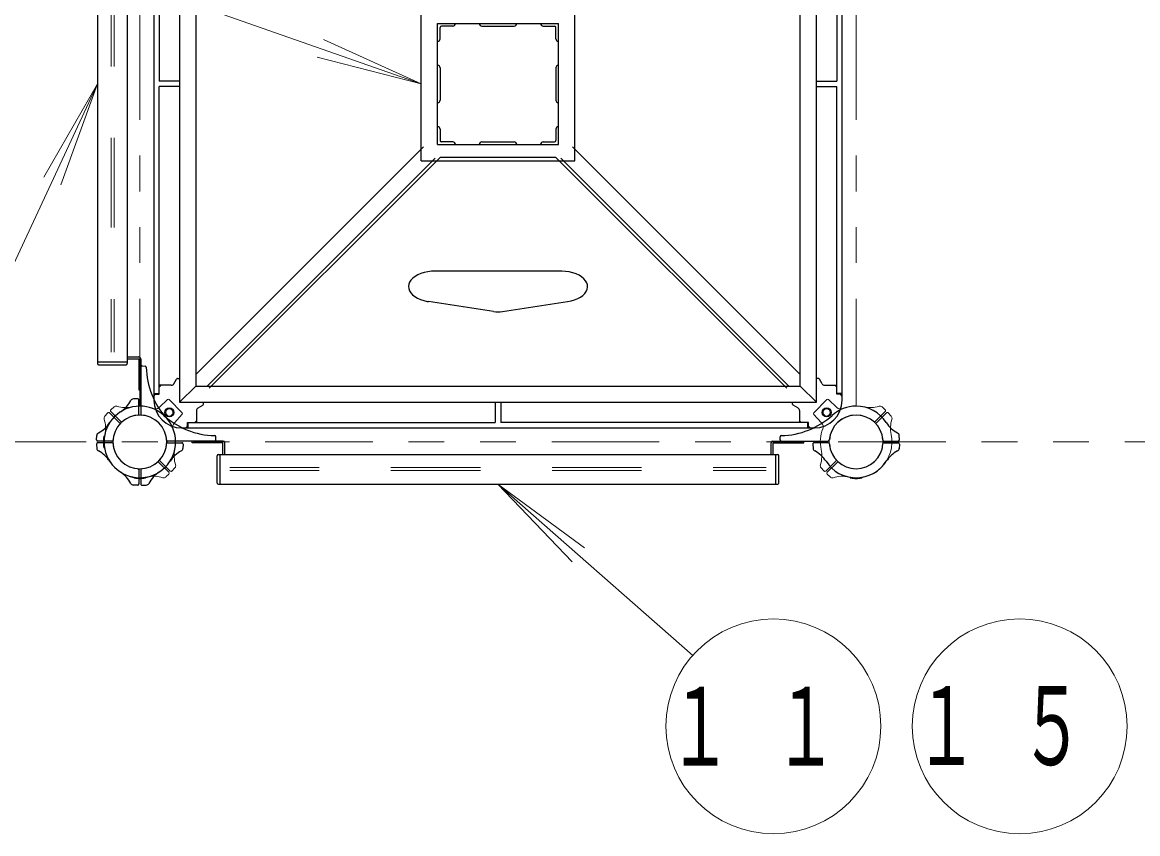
# Model space of a CAD drawing. Units: millimetres on the paper. Extents: x -385 to 0, y -594 to 267.
# Drawn here: x -261.47 to -230.33, y 25.66 to 48.32 of the extents above; entities that cross this region are included whole.
import ezdxf

# ---------------------------------------------------------------- set-up
doc = ezdxf.new("R2010")
doc.units = ezdxf.units.MM
doc.linetypes.add('USER1', pattern=[4.5, 2.5, -2])
doc.linetypes.add('USER3', pattern=[8, 3, -1, 1, -1, 1, -1])
doc.layers.add('LY_1', color=7, linetype='Continuous', lineweight=25)
doc.styles.add('ＭＳ ゴシック', font='')
doc.styles.get('ＭＳ ゴシック').set_extended_font_data('MS Gothic')

msp = doc.modelspace()

# ---------------------------------------------------------------- linework, layer by layer
at = {"layer": 'LY_1', "linetype": 'USER3', "lineweight": 13}
for p, q in [((-258.192, 56.601), (-258.192, 36.601)), ((-238.192, 56.601), (-238.192, 36.601)), ((-270.692, 36.601), (-225.692, 36.601))]:
    msp.add_line(p, q, dxfattribs=at)
at = {"layer": 'LY_1'}
for p, q in [((-257.801, 55.434), (-257.801, 37.768)), ((-257.086, 55.494), (-257.086, 37.708)), ((-239.299, 37.708), (-239.299, 55.494)), ((-238.584, 37.768), (-238.584, 55.434)), ((-257.651, 55.268), (-257.651, 46.676)), ((-238.734, 55.268), (-238.734, 46.676)), ((-256.633, 55.041), (-256.633, 38.161)), ((-239.753, 38.161), (-239.753, 55.041)), ((-259.376, 54.409), (-259.376, 38.793)), ((-258.543, 54.409), (-258.543, 38.793)), ((-250.336, 44.458), (-250.336, 48.744)), ((-246.049, 44.458), (-246.049, 48.744)), ((-249.883, 48.291), (-246.503, 48.291)), ((-249.883, 44.911), (-249.883, 48.291)), ((-246.503, 44.911), (-246.503, 48.291)), ((-249.808, 47.866), (-249.808, 48.183)), ((-249.458, 48.216), (-249.774, 48.216)), ((-248.641, 48.216), (-247.744, 48.216)), ((-246.928, 48.216), (-246.611, 48.216)), ((-246.578, 47.866), (-246.578, 48.183)), ((-249.808, 47.049), (-249.808, 46.153)), ((-246.578, 47.049), (-246.578, 46.153)), ((-257.086, 46.676), (-257.651, 46.676)), ((-257.651, 37.934), (-257.651, 46.526)), ((-257.086, 46.526), (-257.651, 46.526)), ((-239.299, 46.676), (-238.734, 46.676)), ((-239.299, 46.526), (-238.734, 46.526)), ((-238.734, 37.934), (-238.734, 46.526)), ((-249.808, 45.336), (-249.808, 45.019)), ((-246.578, 45.336), (-246.578, 45.019)), ((-249.883, 44.911), (-246.503, 44.911)), ((-249.458, 44.986), (-249.774, 44.986)), ((-248.641, 44.986), (-247.744, 44.986)), ((-246.928, 44.986), (-246.611, 44.986)), ((-250.27, 44.844), (-256.633, 38.481)), ((-249.806, 44.549), (-256.253, 38.102)), ((-246.579, 44.549), (-249.806, 44.549)), ((-246.579, 44.549), (-240.132, 38.102)), ((-246.116, 44.844), (-239.753, 38.481)), ((-249.949, 44.524), (-256.312, 38.161)), ((-250.336, 44.458), (-246.049, 44.458)), ((-246.436, 44.524), (-240.073, 38.161)), ((-246.443, 41.373), (-249.943, 41.373)), ((-248.32, 40.242), (-250.136, 40.522)), ((-248.066, 40.242), (-246.249, 40.522)), ((-258.543, 38.976), (-258.218, 38.976)), ((-259.376, 38.843), (-258.543, 38.843)), ((-259.343, 38.759), (-258.576, 38.759)), ((-258.543, 38.923), (-258.221, 38.923)), ((-258.221, 38.923), (-258.221, 38.059)), ((-258.168, 38.926), (-258.168, 37.382)), ((-258.133, 38.725), (-258.045, 38.72)), ((-257.243, 38.226), (-257.167, 38.358)), ((-257.138, 38.374), (-257.086, 38.374)), ((-239.248, 38.374), (-239.299, 38.374)), ((-239.143, 38.226), (-239.219, 38.358)), ((-258.221, 38.059), (-258.168, 38.059)), ((-257.315, 38.184), (-257.651, 38.184)), ((-257.651, 38.134), (-257.601, 38.184)), ((-256.633, 38.161), (-257.086, 37.708)), ((-256.633, 38.161), (-239.753, 38.161)), ((-239.753, 38.161), (-239.299, 37.708)), ((-239.071, 38.184), (-238.734, 38.184)), ((-238.734, 38.134), (-238.784, 38.184)), ((-258.252, 37.808), (-258.373, 37.804)), ((-258.218, 37.382), (-258.218, 37.775)), ((-257.801, 37.951), (-257.784, 37.934)), ((-257.801, 37.951), (-257.651, 37.951)), ((-257.801, 37.934), (-257.651, 37.934)), ((-257.801, 37.884), (-257.751, 37.934)), ((-257.668, 37.934), (-257.651, 37.951)), ((-257.086, 37.708), (-239.299, 37.708)), ((-256.419, 37.656), (-256.419, 37.708)), ((-248.268, 37.708), (-248.268, 37.143)), ((-248.118, 37.708), (-248.118, 37.143)), ((-239.966, 37.656), (-239.966, 37.708)), ((-238.584, 37.951), (-238.734, 37.951)), ((-238.718, 37.934), (-238.734, 37.951)), ((-238.584, 37.934), (-238.734, 37.934)), ((-238.584, 37.884), (-238.634, 37.934)), ((-238.584, 37.951), (-238.601, 37.934)), ((-256.609, 37.479), (-256.609, 37.143)), ((-256.568, 37.551), (-256.436, 37.627)), ((-239.818, 37.551), (-239.949, 37.627)), ((-239.776, 37.479), (-239.776, 37.143)), ((-256.859, 37.126), (-256.843, 37.143)), ((-256.859, 36.993), (-256.859, 37.143)), ((-256.859, 37.143), (-248.268, 37.143)), ((-256.843, 36.993), (-256.843, 37.143)), ((-256.659, 37.143), (-256.609, 37.193)), ((-239.526, 37.143), (-248.118, 37.143)), ((-239.726, 37.143), (-239.776, 37.193)), ((-239.526, 37.126), (-239.543, 37.143)), ((-239.543, 36.993), (-239.543, 37.143)), ((-239.526, 36.993), (-239.526, 37.143)), ((-259.4, 36.66), (-259.396, 36.782)), ((-259.179, 36.768), (-259.181, 36.768)), ((-257.026, 36.993), (-239.36, 36.993)), ((-256.909, 36.993), (-256.859, 37.043)), ((-256.843, 36.993), (-256.859, 37.009)), ((-239.543, 36.993), (-239.526, 37.009)), ((-239.476, 36.993), (-239.526, 37.043)), ((-236.986, 36.66), (-236.99, 36.782)), ((-259.4, 36.541), (-259.395, 36.41)), ((-258.974, 36.626), (-259.367, 36.626)), ((-258.974, 36.576), (-259.367, 36.576)), ((-255.868, 36.626), (-257.412, 36.626)), ((-257.412, 36.576), (-257.019, 36.576)), ((-256.986, 36.541), (-256.99, 36.42)), ((-256.734, 36.573), (-256.734, 36.626)), ((-255.871, 36.573), (-256.734, 36.573)), ((-256.069, 36.661), (-256.073, 36.748)), ((-255.871, 36.251), (-255.871, 36.573)), ((-255.818, 36.251), (-255.818, 36.576)), ((-240.568, 36.251), (-240.568, 36.576)), ((-240.518, 36.626), (-238.974, 36.626)), ((-240.514, 36.251), (-240.514, 36.573)), ((-240.514, 36.573), (-239.651, 36.573)), ((-240.317, 36.661), (-240.312, 36.748)), ((-239.651, 36.573), (-239.651, 36.626)), ((-239.4, 36.541), (-239.396, 36.42)), ((-238.974, 36.576), (-239.367, 36.576)), ((-237.412, 36.626), (-237.019, 36.626)), ((-237.412, 36.576), (-237.019, 36.576)), ((-236.986, 36.541), (-236.99, 36.41)), ((-259.179, 36.434), (-259.181, 36.434)), ((-256.034, 35.451), (-256.034, 36.218)), ((-256.001, 36.251), (-240.384, 36.251)), ((-255.951, 35.418), (-255.951, 36.251)), ((-240.434, 35.418), (-240.434, 36.251)), ((-240.351, 35.451), (-240.351, 36.218)), ((-258.218, 35.82), (-258.218, 35.427)), ((-258.168, 35.82), (-258.168, 35.427)), ((-258.359, 35.615), (-258.359, 35.612)), ((-258.026, 35.615), (-258.026, 35.612)), ((-238.359, 35.615), (-238.359, 35.612)), ((-238.026, 35.615), (-238.026, 35.612)), ((-258.252, 35.394), (-258.383, 35.398)), ((-258.133, 35.394), (-258.012, 35.398)), ((-256.001, 35.418), (-240.384, 35.418))]:
    msp.add_line(p, q, dxfattribs=at)
at = {"layer": 'LY_1', "linetype": 'USER1', "lineweight": 13}
for p, q in [((-258.993, 54.093), (-258.993, 39.109)), ((-258.909, 54.093), (-258.909, 39.109)), ((-255.684, 35.884), (-240.701, 35.884)), ((-255.684, 35.801), (-240.701, 35.801))]:
    msp.add_line(p, q, dxfattribs=at)
at = {"layer": 'LY_1', "lineweight": 13}
for p, q in [((-262.244, 50.789), (-250.336, 46.601)), ((-250.336, 46.601), (-253.069, 47.839)), ((-250.336, 46.601), (-253.242, 47.346)), ((-266.329, 31.673), (-259.376, 46.601)), ((-259.376, 46.601), (-260.875, 44.002)), ((-259.376, 46.601), (-260.401, 43.781)), ((-257.421, 37.787), (-257.657, 37.567)), ((-257.008, 37.419), (-257.374, 37.786)), ((-239.011, 37.786), (-239.378, 37.419)), ((-238.965, 37.787), (-238.728, 37.567)), ((-259.088, 37.412), (-259.178, 37.316)), ((-258.763, 37.136), (-259.04, 37.413)), ((-258.727, 37.171), (-259.005, 37.449)), ((-259.004, 37.497), (-258.908, 37.586)), ((-257.007, 37.373), (-257.227, 37.137)), ((-239.379, 37.373), (-239.159, 37.137)), ((-237.658, 37.171), (-237.38, 37.449)), ((-237.623, 37.136), (-237.345, 37.413)), ((-237.381, 37.497), (-237.47, 37.579)), ((-237.297, 37.412), (-237.214, 37.324)), ((-257.658, 36.031), (-257.38, 35.753)), ((-257.623, 36.066), (-257.345, 35.789)), ((-257.297, 35.789), (-257.214, 35.878)), ((-239.088, 35.789), (-239.178, 35.885)), ((-238.763, 36.066), (-239.04, 35.789)), ((-238.727, 36.031), (-239.005, 35.753)), ((-257.381, 35.705), (-257.47, 35.623)), ((-239.004, 35.705), (-238.908, 35.616)), ((-248.193, 35.418), (-246.121, 33.248)), ((-248.193, 35.418), (-245.775, 33.641)), ((-242.756, 30.639), (-248.193, 35.418))]:
    msp.add_line(p, q, dxfattribs=at)
at = {"layer": 'LY_1'}
for points in [[(-249.943, 41.373), (-250.049, 41.369), (-250.153, 41.356), (-250.252, 41.335), (-250.346, 41.306), (-250.431, 41.269), (-250.507, 41.226), (-250.571, 41.177), (-250.622, 41.123), (-250.66, 41.066), (-250.684, 41.006), (-250.693, 40.945), (-250.686, 40.884), (-250.665, 40.824), (-250.629, 40.766), (-250.58, 40.712), (-250.517, 40.662), (-250.444, 40.618), (-250.36, 40.58), (-250.267, 40.55), (-250.169, 40.527), (-250.153, 40.525), (-250.136, 40.522)], [(-246.249, 40.522), (-246.149, 40.542), (-246.054, 40.57), (-245.967, 40.605), (-245.89, 40.648), (-245.824, 40.696), (-245.77, 40.748), (-245.73, 40.805), (-245.704, 40.865), (-245.693, 40.926), (-245.697, 40.987), (-245.716, 41.047), (-245.75, 41.106), (-245.797, 41.161), (-245.857, 41.211), (-245.929, 41.256), (-246.012, 41.295), (-246.103, 41.326), (-246.201, 41.35), (-246.304, 41.366), (-246.409, 41.373), (-246.426, 41.373), (-246.443, 41.373)]]:
    msp.add_lwpolyline(points, dxfattribs=at)
for centre in [(-257.368, 37.426), (-239.018, 37.426)]:
    msp.add_circle(centre, 0.125, dxfattribs=at)
at = {"layer": 'LY_1', "lineweight": 13}
for centre, radius in [((-257.368, 37.426), 0.1), ((-239.018, 37.426), 0.1), ((-240.503, 28.658), 3), ((-233.626, 28.658), 3)]:
    msp.add_circle(centre, radius, dxfattribs=at)
at = {"layer": 'LY_1'}
for centre, radius, start, end in [((-249.458, 48.291), 0.075, 270, 0), ((-248.641, 48.291), 0.075, 180, 270), ((-247.744, 48.291), 0.075, 270, 0), ((-246.928, 48.291), 0.075, 180, 270), ((-249.774, 48.183), 0.0333, 90, 180), ((-246.611, 48.183), 0.0333, 0, 90), ((-249.883, 47.866), 0.075, 270, 0), ((-246.503, 47.866), 0.075, 180, 270), ((-249.883, 47.049), 0.075, 0, 90), ((-246.503, 47.049), 0.075, 90, 180), ((-249.883, 46.153), 0.075, 270, 0), ((-246.503, 46.153), 0.075, 180, 270), ((-249.883, 45.336), 0.075, 0, 90), ((-246.503, 45.336), 0.075, 90, 180), ((-249.774, 45.019), 0.0333, 180, 270), ((-249.458, 44.911), 0.075, 0, 90), ((-248.641, 44.911), 0.075, 90, 180), ((-247.744, 44.911), 0.075, 0, 90), ((-246.928, 44.911), 0.075, 90, 180), ((-246.611, 45.019), 0.0333, 270, 0), ((-248.193, 41.065), 0.833, 261.2291, 278.7709), ((-258.218, 38.926), 0.05, 0, 90), ((-259.343, 38.793), 0.0333, 180, 270), ((-258.576, 38.793), 0.0333, 270, 0), ((-258.134, 38.692), 0.0333, 87, 180), ((-258.047, 38.687), 0.0333, 1.0841, 87), ((-255.848, 38.729), 2.167, 181.0841, 222.2172), ((-257.138, 38.341), 0.0333, 90, 150), ((-239.248, 38.341), 0.0333, 30, 90), ((-257.315, 38.268), 0.0833, 270, 330), ((-239.071, 38.268), 0.0833, 210, 270), ((-259.184, 38.143), 0.833, 302.7272, 332.5412), ((-258.371, 37.72), 0.0833, 92, 152.5412), ((-258.251, 37.775), 0.0333, 0, 92), ((-257.026, 37.768), 0.775, 180, 270), ((-239.36, 37.768), 0.775, 270, 0), ((-258.193, 36.601), 1, 90, 180), ((-258.251, 37.382), 0.0333, 274.2707, 0), ((-258.193, 36.601), 1, 47.7828, 90), ((-258.134, 37.382), 0.0333, 180, 265.7293), ((-256.526, 37.479), 0.0833, 120, 180), ((-256.453, 37.656), 0.0333, 300, 0), ((-239.933, 37.656), 0.0333, 180, 240), ((-239.859, 37.479), 0.0833, 0, 60), ((-238.193, 36.601), 1, 90, 132.2172), ((-238.193, 36.601), 1, 32.7272, 90), ((-259.735, 37.592), 0.833, 297.4588, 327.2728), ((-258.193, 36.601), 0.75, 90, 180), ((-258.193, 36.601), 0.75, 0, 90), ((-256.065, 38.946), 2.167, 227.7828, 268.9158), ((-258.193, 36.601), 1, 0, 42.2172), ((-240.321, 38.946), 2.167, 271.0842, 312.2172), ((-238.193, 36.601), 0.75, 90, 175.7293), ((-238.193, 36.601), 0.75, 4.2707, 90), ((-236.65, 37.592), 0.833, 212.7272, 242.5412), ((-259.312, 36.779), 0.0833, 117.4588, 178), ((-258.193, 36.601), 1.017, 171.3731, 180), ((-259.181, 36.751), 0.0167, 90, 171.3731), ((-256.107, 36.746), 0.0333, 3, 88.9159), ((-240.279, 36.746), 0.0333, 91.0841, 177), ((-237.073, 36.779), 0.0833, 2, 62.5412), ((-259.367, 36.659), 0.0333, 178, 270), ((-259.367, 36.543), 0.0333, 90, 182), ((-258.193, 36.601), 1.017, 180, 188.6269), ((-259.181, 36.451), 0.0167, 188.6269, 270), ((-258.193, 36.601), 1, 180, 270), ((-258.974, 36.659), 0.0333, 270, 355.7293), ((-258.974, 36.543), 0.0333, 4.2707, 90), ((-258.193, 36.601), 0.75, 180, 270), ((-258.193, 36.601), 1, 270, 0), ((-258.193, 36.601), 0.75, 270, 0), ((-257.412, 36.659), 0.0333, 184.2707, 270), ((-257.412, 36.543), 0.0333, 90, 175.7293), ((-257.019, 36.543), 0.0333, 358, 90), ((-256.102, 36.659), 0.0333, 270, 3), ((-255.868, 36.576), 0.05, 0, 90), ((-240.518, 36.576), 0.05, 90, 180), ((-240.284, 36.659), 0.0333, 177, 270), ((-239.367, 36.543), 0.0333, 90, 182), ((-238.974, 36.659), 0.0333, 270, 355.7293), ((-238.974, 36.543), 0.0333, 4.2707, 90), ((-238.193, 36.601), 0.75, 184.2707, 270), ((-238.193, 36.601), 0.75, 270, 355.7293), ((-237.412, 36.659), 0.0333, 184.2707, 270), ((-237.412, 36.543), 0.0333, 90, 175.7293), ((-237.019, 36.659), 0.0333, 270, 2), ((-237.019, 36.543), 0.0333, 358, 90), ((-259.312, 36.423), 0.0833, 182, 242.5412), ((-259.735, 35.61), 0.833, 32.7272, 62.5412), ((-256.65, 35.61), 0.833, 117.4588, 147.2728), ((-257.073, 36.423), 0.0833, 297.4588, 358), ((-256.001, 36.218), 0.0333, 90, 180), ((-240.384, 36.218), 0.0333, 0, 90), ((-239.312, 36.423), 0.0833, 182, 242.5412), ((-239.735, 35.61), 0.833, 32.7272, 62.5412), ((-236.65, 35.61), 0.833, 117.4588, 147.2728), ((-237.073, 36.423), 0.0833, 297.4588, 358), ((-258.251, 35.82), 0.0333, 0, 85.7293), ((-258.134, 35.82), 0.0333, 94.2707, 180), ((-238.193, 36.601), 1, 212.7272, 270), ((-238.193, 36.601), 1, 270, 327.2728), ((-259.184, 35.059), 0.833, 27.4588, 57.2728), ((-258.343, 35.612), 0.0167, 180, 261.3731), ((-258.193, 36.601), 1.017, 261.3731, 270), ((-258.193, 36.601), 1.017, 270, 278.6269), ((-258.043, 35.612), 0.0167, 278.6269, 0), ((-257.202, 35.059), 0.833, 122.7272, 152.5412), ((-238.343, 35.612), 0.0167, 180, 261.3731), ((-238.193, 36.601), 1.017, 261.3731, 270), ((-238.193, 36.601), 1.017, 270, 278.6269), ((-238.043, 35.612), 0.0167, 278.6269, 0), ((-258.371, 35.481), 0.0833, 207.4588, 268), ((-258.251, 35.427), 0.0333, 268, 0), ((-258.134, 35.427), 0.0333, 180, 272), ((-258.015, 35.481), 0.0833, 272, 332.5412), ((-256.001, 35.451), 0.0333, 180, 270), ((-240.384, 35.451), 0.0333, 270, 0)]:
    msp.add_arc(centre, radius, start, end, dxfattribs=at)
at = {"layer": 'LY_1', "lineweight": 13}
for centre, radius, start, end in [((-257.398, 37.763), 0.0333, 45, 133), ((-238.987, 37.763), 0.0333, 47, 135), ((-259.064, 37.39), 0.0333, 45, 137), ((-258.982, 37.472), 0.0333, 133, 225), ((-258.859, 37.518), 0.0833, 72.4588, 133), ((-258.582, 38.392), 0.833, 252.4588, 282.2728), ((-258.193, 36.601), 1, 68.1324, 102.2728), ((-257.771, 37.689), 0.167, 248.7906, 313), ((-257.031, 37.396), 0.0333, 317, 45), ((-239.354, 37.396), 0.0333, 135, 223), ((-238.615, 37.689), 0.167, 227, 291.2094), ((-238.193, 36.601), 1, 77.7272, 111.8676), ((-237.803, 38.392), 0.833, 257.7272, 287.5412), ((-237.527, 37.518), 0.0833, 47, 107.5412), ((-237.404, 37.472), 0.0333, 315, 47), ((-237.321, 37.39), 0.0333, 43, 135), ((-259.11, 37.267), 0.0833, 137, 197.5412), ((-259.984, 36.991), 0.833, 347.7272, 17.5412), ((-258.193, 36.601), 0.75, 139.2707, 225), ((-258.786, 37.112), 0.0333, 319.2707, 45), ((-258.704, 37.194), 0.0333, 225, 310.7293), ((-258.193, 36.601), 0.75, 45, 130.7293), ((-258.193, 36.601), 0.75, 319.2707, 45), ((-257.105, 37.023), 0.167, 137, 201.2094), ((-239.28, 37.023), 0.167, 338.7906, 43), ((-238.193, 36.601), 0.75, 135, 220.7293), ((-238.193, 36.601), 0.75, 49.2707, 135), ((-237.682, 37.194), 0.0333, 229.2707, 315), ((-238.193, 36.601), 0.75, 315, 40.7293), ((-237.599, 37.112), 0.0333, 135, 220.7293), ((-236.401, 36.991), 0.833, 162.4588, 192.2728), ((-237.275, 37.267), 0.0833, 342.4588, 43), ((-258.193, 36.601), 1, 167.7272, 225), ((-258.193, 36.601), 1, 347.7272, 21.8676), ((-238.193, 36.601), 1, 158.1324, 192.2728), ((-238.193, 36.601), 1, 315, 12.2728), ((-256.401, 36.211), 0.833, 167.7272, 197.5412), ((-239.984, 36.211), 0.833, 342.4588, 12.2728), ((-258.193, 36.601), 1, 225, 282.2728), ((-258.193, 36.601), 0.75, 225, 310.7293), ((-257.682, 36.007), 0.0333, 45, 130.7293), ((-257.599, 36.09), 0.0333, 139.2707, 225), ((-257.275, 35.935), 0.0833, 317, 17.5412), ((-239.11, 35.935), 0.0833, 162.4588, 223), ((-238.786, 36.09), 0.0333, 315, 40.7293), ((-238.704, 36.007), 0.0333, 49.2707, 135), ((-238.193, 36.601), 0.75, 229.2707, 315), ((-238.193, 36.601), 1, 257.7272, 315), ((-257.803, 34.809), 0.833, 72.4588, 102.2728), ((-257.527, 35.683), 0.0833, 252.4588, 313), ((-257.404, 35.73), 0.0333, 313, 45), ((-257.321, 35.812), 0.0333, 225, 317), ((-239.064, 35.812), 0.0333, 223, 315), ((-238.982, 35.73), 0.0333, 135, 227), ((-238.859, 35.683), 0.0833, 227, 287.5412), ((-238.582, 34.809), 0.833, 77.7272, 107.5412)]:
    msp.add_arc(centre, radius, start, end, dxfattribs=at)

# ---------------------------------------------------------------- texts
at = {"layer": 'LY_1', "char_height": 2.199, "attachment_point": 5, "style": 'ＭＳ ゴシック'}
for s, insert in [('\\T1.64;\\W0.6;１１', (-240.503, 28.658)), ('\\T1.64;\\W0.6;１５', (-233.626, 28.658))]:
    msp.add_mtext(s, dxfattribs=dict(at, insert=insert))

doc.saveas('drawing.dxf')
